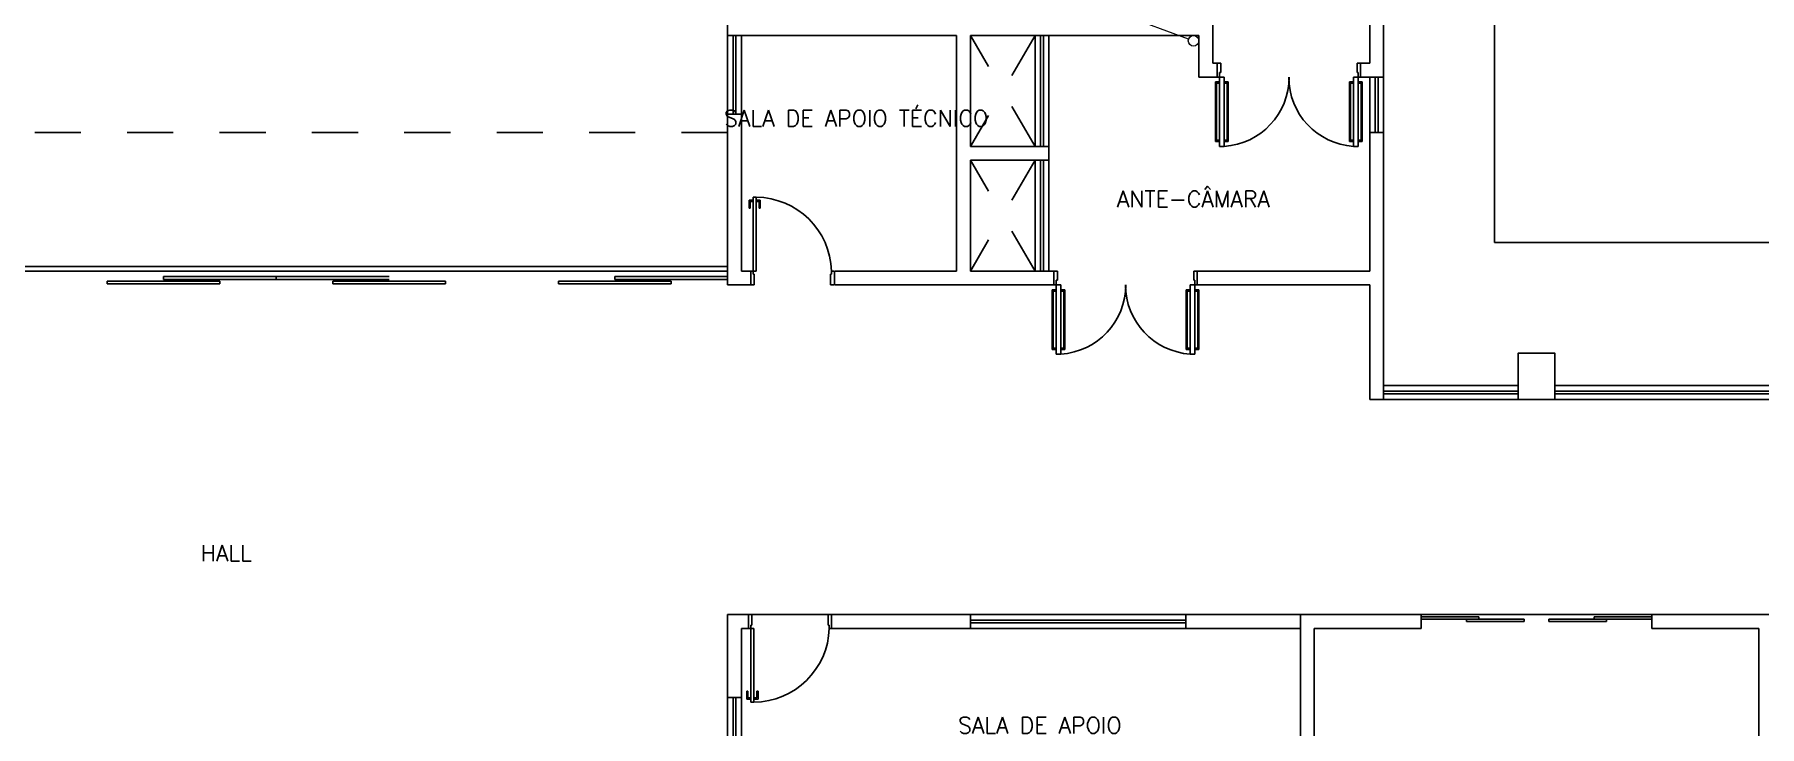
# Model space of a CAD drawing. Header units: millimetres. Extents: x -2485 to 3289, y -257 to 1952.
# Drawn here: x 44.005 to 47.739, y 52.441 to 53.94 of the extents above; entities that cross this region are included whole.
import ezdxf

# ---------------------------------------------------------------- set-up
doc = ezdxf.new("R2010")
doc.units = ezdxf.units.MM
doc.header["$LTSCALE"] = 0.3
for name, pattern in [('CONTINUO', [0]), ('HID', [0.37, 0.07, -0.1, 0.03, -0.1, 0.07]), ('HIDDEN2', [0.1875, 0.125, -0.0625])]:
    doc.linetypes.add(name, pattern=pattern)
doc.layers.add('IMPLANTAÇÃO  ÁGUA PLUVIAL', color=6, linetype='HID', lineweight=15)
doc.layers.add('prumada', color=9, linetype='Continuous', lineweight=15)
for name, color, linetype in [('PAREDE', 7, 'CONTINUO'), ('PILAR', 2, 'Continuous'), ('PROJEÇÃO', 11, 'HIDDEN2'), ('TEXTO', 3, 'Continuous')]:
    doc.layers.add(name, color=color, linetype=linetype)
doc.styles.add('ROMANS', font='romans.shx', dxfattribs={"height": 0.03})

msp = doc.modelspace()

# ---------------------------------------------------------------- linework, layer by layer
at = {"layer": 'IMPLANTAÇÃO  ÁGUA PLUVIAL'}
msp.add_line((46.503358, 53.930319), (45.245453, 54.392912), dxfattribs=at)
at = {"layer": 'PAREDE'}
for p, q in [((47.165453, 56.043183), (47.165453, 53.489837)), ((46.895453, 55.806584), (46.895453, 53.877837)), ((46.925453, 55.811873), (46.925453, 53.847837)), ((45.505453, 53.937837), (45.505453, 54.082837)), ((46.555453, 53.967837), (46.555453, 53.877837)), ((45.505453, 53.937837), (46.000953, 53.937837)), ((45.505453, 53.937837), (45.505453, 53.767837)), ((45.505453, 53.937837), (45.535453, 53.937837)), ((45.517453, 53.937837), (45.517453, 53.767837)), ((45.523453, 53.937837), (45.523453, 53.767837)), ((45.535453, 53.937837), (45.535453, 53.767837)), ((46.000953, 53.427837), (46.000953, 53.937837)), ((46.030953, 53.937837), (46.525453, 53.937837)), ((46.030953, 53.697837), (46.030953, 53.937837)), ((46.101453, 53.937837), (46.030953, 53.937837)), ((46.170953, 53.937837), (46.170953, 53.697837)), ((46.182953, 53.937837), (46.182953, 53.697837)), ((46.188953, 53.937837), (46.188953, 53.697837)), ((46.200953, 53.937837), (46.200953, 53.697837)), ((46.525453, 53.937837), (46.525453, 53.847837)), ((46.565453, 53.877837), (46.555453, 53.877837)), ((46.565453, 53.847837), (46.565453, 53.877837)), ((46.572953, 53.877837), (46.565453, 53.877837)), ((46.570453, 53.847837), (46.570453, 53.857837)), ((46.570453, 53.857837), (46.572953, 53.857837)), ((46.572953, 53.857837), (46.572953, 53.877837)), ((46.867953, 53.857837), (46.867953, 53.877837)), ((46.867953, 53.877837), (46.875453, 53.877837)), ((46.870453, 53.857837), (46.867953, 53.857837)), ((46.870453, 53.847837), (46.870453, 53.857837)), ((46.895453, 53.877837), (46.875453, 53.877837)), ((46.875453, 53.847837), (46.875453, 53.877837)), ((46.565453, 53.847837), (46.525453, 53.847837)), ((46.570453, 53.837337), (46.561703, 53.837337)), ((46.561703, 53.837337), (46.561703, 53.708216)), ((46.56389, 53.711016), (46.56389, 53.834537)), ((46.56389, 53.834537), (46.570453, 53.834537)), ((46.565453, 53.847837), (46.570453, 53.847837)), ((46.570453, 53.847837), (46.570453, 53.697837)), ((46.580453, 53.847837), (46.570453, 53.847837)), ((46.570453, 53.834537), (46.570453, 53.837337)), ((46.580453, 53.697837), (46.580453, 53.847837)), ((46.589203, 53.837337), (46.580453, 53.837337)), ((46.580453, 53.834537), (46.587015, 53.834537)), ((46.587015, 53.711016), (46.587015, 53.834537)), ((46.589203, 53.837337), (46.589203, 53.708216)), ((46.851703, 53.837337), (46.851703, 53.708216)), ((46.851703, 53.837337), (46.860453, 53.837337)), ((46.85389, 53.711016), (46.85389, 53.834537)), ((46.860453, 53.834537), (46.85389, 53.834537)), ((46.860453, 53.697837), (46.860453, 53.847837)), ((46.860453, 53.847837), (46.870453, 53.847837)), ((46.875453, 53.847837), (46.870453, 53.847837)), ((46.870453, 53.847837), (46.870453, 53.697837)), ((46.870453, 53.837337), (46.879203, 53.837337)), ((46.870453, 53.834537), (46.870453, 53.837337)), ((46.877015, 53.834537), (46.870453, 53.834537)), ((46.925453, 53.847837), (46.875453, 53.847837)), ((46.877015, 53.711016), (46.877015, 53.834537)), ((46.879203, 53.837337), (46.879203, 53.708216)), ((46.895453, 53.847837), (46.895453, 53.727837)), ((46.895453, 53.817837), (46.895453, 53.761837)), ((46.907453, 53.847837), (46.907453, 53.727837)), ((46.913453, 53.847837), (46.913453, 53.727837)), ((46.925453, 53.847837), (46.925453, 53.727837)), ((45.505453, 53.397837), (45.505453, 53.767837)), ((45.505453, 53.767837), (45.535453, 53.767837)), ((45.535453, 53.427837), (45.535453, 53.767837)), ((46.561703, 53.708216), (46.570453, 53.708216)), ((46.570453, 53.711016), (46.56389, 53.711016)), ((46.570453, 53.708216), (46.570453, 53.711016)), ((46.580453, 53.708216), (46.580453, 53.711016)), ((46.580453, 53.711016), (46.587015, 53.711016)), ((46.589203, 53.708216), (46.580453, 53.708216)), ((46.851703, 53.708216), (46.860453, 53.708216)), ((46.860453, 53.711016), (46.85389, 53.711016)), ((46.860453, 53.708216), (46.860453, 53.711016)), ((46.870453, 53.708216), (46.870453, 53.711016)), ((46.870453, 53.711016), (46.877015, 53.711016)), ((46.879203, 53.708216), (46.870453, 53.708216)), ((46.895453, 53.727837), (46.895453, 53.427837)), ((46.925453, 53.727837), (46.895453, 53.727837)), ((46.925453, 53.727837), (46.925453, 53.149837)), ((46.200953, 53.697837), (46.030953, 53.697837)), ((46.030953, 53.427837), (46.030953, 53.667837)), ((46.200953, 53.667837), (46.030953, 53.667837)), ((46.036953, 53.667837), (46.200953, 53.667837)), ((46.170953, 53.427837), (46.170953, 53.667837)), ((46.182953, 53.427837), (46.182953, 53.667837)), ((46.188953, 53.427837), (46.188953, 53.667837)), ((46.200953, 53.667837), (46.200953, 53.697837)), ((46.200953, 53.427837), (46.200953, 53.667837)), ((46.570453, 53.697837), (46.580453, 53.697837)), ((46.870453, 53.697837), (46.860453, 53.697837)), ((45.560453, 53.427837), (45.560453, 53.587837)), ((45.567453, 53.587837), (45.560453, 53.587837)), ((45.567453, 53.587837), (45.567453, 53.427837)), ((45.560453, 53.581255), (45.551703, 53.581255)), ((45.551703, 53.581255), (45.551703, 53.563755)), ((45.551703, 53.563755), (45.55389, 53.563755)), ((45.55389, 53.563755), (45.55389, 53.578455)), ((45.55389, 53.578455), (45.560453, 53.578455)), ((45.567453, 53.581255), (45.576203, 53.581255)), ((45.574015, 53.578455), (45.567453, 53.578455)), ((45.574015, 53.563755), (45.574015, 53.578455)), ((45.576203, 53.563755), (45.574015, 53.563755)), ((45.576203, 53.581255), (45.576203, 53.563755)), ((54.480453, 53.489837), (47.165453, 53.489837)), ((43.536453, 53.437837), (45.505453, 53.437837)), ((45.505453, 53.427837), (43.880453, 53.427837)), ((44.162078, 53.405852), (44.162078, 53.399852)), ((44.162078, 53.405852), (44.406328, 53.405852)), ((44.284203, 53.415852), (44.772703, 53.415852)), ((44.284203, 53.415852), (44.284203, 53.409852)), ((44.284203, 53.415852), (44.284203, 53.409852)), ((44.284203, 53.409852), (44.772703, 53.409852)), ((44.406328, 53.405852), (44.406328, 53.399852)), ((44.528453, 53.415852), (44.528453, 53.409852)), ((44.650578, 53.405852), (44.650578, 53.399852)), ((44.650578, 53.405852), (44.894828, 53.405852)), ((44.894828, 53.405852), (44.894828, 53.399852)), ((45.139078, 53.405852), (45.139078, 53.399852)), ((45.139078, 53.405852), (45.383328, 53.405852)), ((45.261203, 53.415852), (45.505453, 53.415852)), ((45.261203, 53.415852), (45.261203, 53.409852)), ((45.261203, 53.415852), (45.261203, 53.409852)), ((45.261203, 53.409852), (45.505453, 53.409852)), ((45.383328, 53.405852), (45.383328, 53.399852)), ((45.555453, 53.427837), (45.535453, 53.427837)), ((45.555453, 53.427837), (45.560453, 53.427837)), ((45.555453, 53.427837), (45.555453, 53.397837)), ((45.567453, 53.427837), (45.560453, 53.427837)), ((45.560453, 53.427837), (45.560453, 53.420837)), ((45.560453, 53.420837), (45.562953, 53.420837)), ((45.562953, 53.420837), (45.562953, 53.397837)), ((45.730453, 53.420837), (45.727953, 53.420837)), ((45.727953, 53.420837), (45.727953, 53.397837)), ((45.735453, 53.427837), (45.730453, 53.427837)), ((45.730453, 53.427837), (45.730453, 53.420837)), ((45.736453, 53.427837), (46.000953, 53.427837)), ((45.736453, 53.397837), (45.736453, 53.427837)), ((46.030953, 53.427837), (46.211953, 53.427837)), ((46.211953, 53.427837), (46.211953, 53.397837)), ((46.211953, 53.397837), (46.211953, 53.427837)), ((46.219453, 53.427837), (46.211953, 53.427837)), ((46.216953, 53.397837), (46.216953, 53.407837)), ((46.216953, 53.407837), (46.219453, 53.407837)), ((46.219453, 53.407837), (46.219453, 53.427837)), ((46.514453, 53.407837), (46.514453, 53.427837)), ((46.514453, 53.427837), (46.521953, 53.427837)), ((46.516953, 53.407837), (46.514453, 53.407837)), ((46.516953, 53.397837), (46.516953, 53.407837)), ((46.521953, 53.427837), (46.895453, 53.427837)), ((46.521953, 53.397837), (46.521953, 53.427837)), ((44.162078, 53.399852), (44.406328, 53.399852)), ((44.650578, 53.399852), (44.894828, 53.399852)), ((45.139078, 53.399852), (45.383328, 53.399852)), ((45.505453, 53.397837), (45.555453, 53.397837)), ((45.555453, 53.397837), (45.562953, 53.397837)), ((45.727953, 53.397837), (45.735453, 53.397837)), ((45.736453, 53.397837), (46.211953, 53.397837)), ((46.086453, 53.397837), (46.106453, 53.397837)), ((46.216953, 53.387337), (46.208203, 53.387337)), ((46.208203, 53.387337), (46.208203, 53.258216)), ((46.21039, 53.261016), (46.21039, 53.384537)), ((46.21039, 53.384537), (46.216953, 53.384537)), ((46.211953, 53.397837), (46.216953, 53.397837)), ((46.216953, 53.397837), (46.216953, 53.247837)), ((46.226953, 53.397837), (46.216953, 53.397837)), ((46.216953, 53.384537), (46.216953, 53.387337)), ((46.226953, 53.247837), (46.226953, 53.397837)), ((46.235703, 53.387337), (46.226953, 53.387337)), ((46.226953, 53.384537), (46.233515, 53.384537)), ((46.233515, 53.261016), (46.233515, 53.384537)), ((46.235703, 53.387337), (46.235703, 53.258216)), ((46.498203, 53.387337), (46.498203, 53.258216)), ((46.498203, 53.387337), (46.506953, 53.387337)), ((46.50039, 53.261016), (46.50039, 53.384537)), ((46.506953, 53.384537), (46.50039, 53.384537)), ((46.506953, 53.247837), (46.506953, 53.397837)), ((46.506953, 53.397837), (46.516953, 53.397837)), ((46.521953, 53.397837), (46.516953, 53.397837)), ((46.516953, 53.397837), (46.516953, 53.247837)), ((46.516953, 53.387337), (46.525703, 53.387337)), ((46.516953, 53.384537), (46.516953, 53.387337)), ((46.523515, 53.384537), (46.516953, 53.384537)), ((46.521953, 53.397837), (46.895453, 53.397837)), ((46.523515, 53.261016), (46.523515, 53.384537)), ((46.525703, 53.387337), (46.525703, 53.258216)), ((46.895453, 53.397837), (46.895453, 53.149837)), ((46.208203, 53.258216), (46.216953, 53.258216)), ((46.216953, 53.261016), (46.21039, 53.261016)), ((46.216953, 53.258216), (46.216953, 53.261016)), ((46.226953, 53.258216), (46.226953, 53.261016)), ((46.226953, 53.261016), (46.233515, 53.261016)), ((46.235703, 53.258216), (46.226953, 53.258216)), ((46.498203, 53.258216), (46.506953, 53.258216)), ((46.506953, 53.261016), (46.50039, 53.261016)), ((46.506953, 53.258216), (46.506953, 53.261016)), ((46.516953, 53.258216), (46.516953, 53.261016)), ((46.516953, 53.261016), (46.523515, 53.261016)), ((46.525703, 53.258216), (46.516953, 53.258216)), ((46.216953, 53.247837), (46.226953, 53.247837)), ((46.516953, 53.247837), (46.506953, 53.247837)), ((47.216453, 53.179837), (46.925453, 53.179837)), ((47.296453, 53.179837), (48.952453, 53.179837)), ((46.925453, 53.149837), (46.895453, 53.149837)), ((47.216453, 53.167837), (46.925453, 53.167837)), ((47.216453, 53.161837), (46.925453, 53.161837)), ((47.216453, 53.149837), (46.925453, 53.149837)), ((47.296453, 53.167837), (48.952453, 53.167837)), ((47.296453, 53.161837), (48.952453, 53.161837)), ((47.296453, 53.149837), (48.952453, 53.149837)), ((45.505453, 52.503837), (45.505453, 52.683837)), ((45.505453, 52.683837), (45.550453, 52.683837)), ((45.535453, 52.653837), (45.535452, 52.503837)), ((45.535453, 52.683837), (45.550453, 52.683837)), ((45.535453, 52.446837), (45.535453, 52.653837)), ((45.535453, 52.653837), (45.550453, 52.653837)), ((45.535453, 52.653837), (45.535453, 52.508837)), ((45.535453, 52.653837), (45.535453, 52.520837)), ((45.535453, 52.653837), (45.535453, 52.493837)), ((45.535453, 52.653837), (45.550453, 52.653837)), ((45.550453, 52.653837), (45.550453, 52.683837)), ((45.550453, 52.683837), (45.557953, 52.683837)), ((45.550453, 52.653837), (45.555453, 52.653837)), ((45.555453, 52.653837), (45.555453, 52.660837)), ((45.555453, 52.660837), (45.557953, 52.660837)), ((45.555453, 52.653837), (45.555453, 52.493837)), ((45.562453, 52.653837), (45.555453, 52.653837)), ((45.557953, 52.660837), (45.557953, 52.683837)), ((45.722953, 52.683837), (45.557953, 52.683837)), ((45.562453, 52.493837), (45.562453, 52.653837)), ((45.722953, 52.660837), (45.722953, 52.683837)), ((45.722953, 52.683837), (45.730453, 52.683837)), ((45.725453, 52.660837), (45.722953, 52.660837)), ((45.725453, 52.653837), (45.725453, 52.660837)), ((45.730453, 52.653837), (45.725453, 52.653837)), ((45.730453, 52.683837), (46.031453, 52.683837)), ((45.730453, 52.653837), (45.730453, 52.683837)), ((45.730453, 52.683837), (45.775879, 52.683837)), ((45.730453, 52.653837), (46.031453, 52.653837)), ((45.730453, 52.653837), (45.763453, 52.653837)), ((46.031453, 52.683837), (46.031453, 52.653837)), ((46.031453, 52.683837), (46.497453, 52.683837)), ((46.031453, 52.671837), (46.497453, 52.671837)), ((46.031453, 52.665837), (46.497453, 52.665837)), ((46.031453, 52.653837), (46.497453, 52.653837)), ((46.497453, 52.683837), (47.006453, 52.683837)), ((46.497453, 52.683837), (46.497453, 52.653837)), ((46.497453, 52.653837), (46.745453, 52.653837)), ((46.745453, 52.683837), (46.745453, 52.053837)), ((46.745453, 52.653837), (46.745453, 52.053837)), ((46.775453, 52.653837), (47.006453, 52.653837)), ((46.775453, 52.653837), (46.775453, 51.691837)), ((47.006453, 52.653837), (47.006453, 52.683837)), ((47.006453, 52.683837), (47.506453, 52.683837)), ((47.006453, 52.678837), (47.131453, 52.678837)), ((47.006453, 52.673837), (47.006453, 52.678837)), ((47.131453, 52.673837), (47.006453, 52.673837)), ((47.104908, 52.673837), (47.229908, 52.673837)), ((47.104908, 52.668837), (47.104908, 52.673837)), ((47.229908, 52.668837), (47.104908, 52.668837)), ((47.131453, 52.678837), (47.131453, 52.673837)), ((47.229908, 52.673837), (47.229908, 52.668837)), ((47.407997, 52.673837), (47.282997, 52.673837)), ((47.282997, 52.673837), (47.282997, 52.668837)), ((47.282997, 52.668837), (47.407997, 52.668837)), ((47.506453, 52.678837), (47.381453, 52.678837)), ((47.381453, 52.678837), (47.381453, 52.673837)), ((47.381453, 52.673837), (47.506453, 52.673837)), ((47.407997, 52.668837), (47.407997, 52.673837)), ((47.506453, 52.653837), (47.506453, 52.683837)), ((47.506453, 52.683837), (47.767453, 52.683837)), ((47.506453, 52.673837), (47.506453, 52.678837)), ((47.506453, 52.653837), (47.737453, 52.653837)), ((47.737453, 51.691837), (47.737453, 52.653837)), ((45.546703, 52.500419), (45.546703, 52.517919)), ((45.546703, 52.517919), (45.54889, 52.517919)), ((45.54889, 52.517919), (45.54889, 52.503219)), ((45.571203, 52.517919), (45.569015, 52.517919)), ((45.569015, 52.517919), (45.569015, 52.503219)), ((45.571203, 52.500419), (45.571203, 52.517919)), ((45.505452, 52.503837), (45.505453, 52.203837)), ((45.535453, 52.503837), (45.505453, 52.503837)), ((45.517452, 52.503837), (45.517453, 52.203837)), ((45.523452, 52.503837), (45.523453, 52.203837)), ((45.535452, 52.503837), (45.535453, 52.203837)), ((45.555453, 52.500419), (45.546703, 52.500419)), ((45.54889, 52.503219), (45.555453, 52.503219)), ((45.562453, 52.493837), (45.555453, 52.493837)), ((45.569015, 52.503219), (45.562453, 52.503219)), ((45.562453, 52.500419), (45.571203, 52.500419))]:
    msp.add_line(p, q, dxfattribs=at)
for centre, radius, start, end in [((46.570453, 53.847837), 0.150333, 273.814075, 0), ((46.870453, 53.847837), 0.150333, 180, 266.185925), ((45.565423, 53.422741), 0.165108, 1.768629, 89.295658), ((46.216953, 53.397837), 0.150333, 273.814075, 0), ((46.516953, 53.397837), 0.150333, 180, 266.185925), ((45.560423, 52.658933), 0.165108, 270.704342, 358.231371)]:
    msp.add_arc(centre, radius, start, end, dxfattribs=at)
at = {"layer": 'PILAR'}
msp.add_lwpolyline([(47.216453, 53.149837), (47.296453, 53.149837), (47.296453, 53.249837), (47.216453, 53.249837)], close=True, dxfattribs=at)
msp.add_lwpolyline([(47.216453, 53.149837), (47.296453, 53.149837), (47.296453, 53.249837), (47.216453, 53.249837)], close=True, dxfattribs=at)
at = {"layer": 'PROJEÇÃO'}
for p, q in [((46.170953, 53.937837), (46.030953, 53.697837)), ((46.170953, 53.697837), (46.030953, 53.937837)), ((45.505453, 53.727837), (43.221453, 53.727837)), ((46.170953, 53.427837), (46.030953, 53.667837)), ((46.170953, 53.667837), (46.030953, 53.427837))]:
    msp.add_line(p, q, dxfattribs=at)
at = {"layer": 'prumada'}
msp.add_circle((46.514133, 53.926357), 0.01148, dxfattribs=at)

# ---------------------------------------------------------------- texts
at = {"layer": 'TEXTO', "char_height": 0.035, "attachment_point": 5, "style": 'ROMANS'}
for s, insert, width in [('SALA DE APOIO TÉCNICO', (45.783714, 53.758682), 0.59623537), ('ANTE-CÂMARA', (46.513853, 53.583861), 1), ('HALL', (44.42031, 52.816788), 1), ('SALA DE APOIO \\PADMINISTRATIVO', (46.181338, 52.414836), 1)]:
    msp.add_mtext(s, dxfattribs=dict(at, insert=insert, width=width))

doc.saveas('drawing.dxf')
